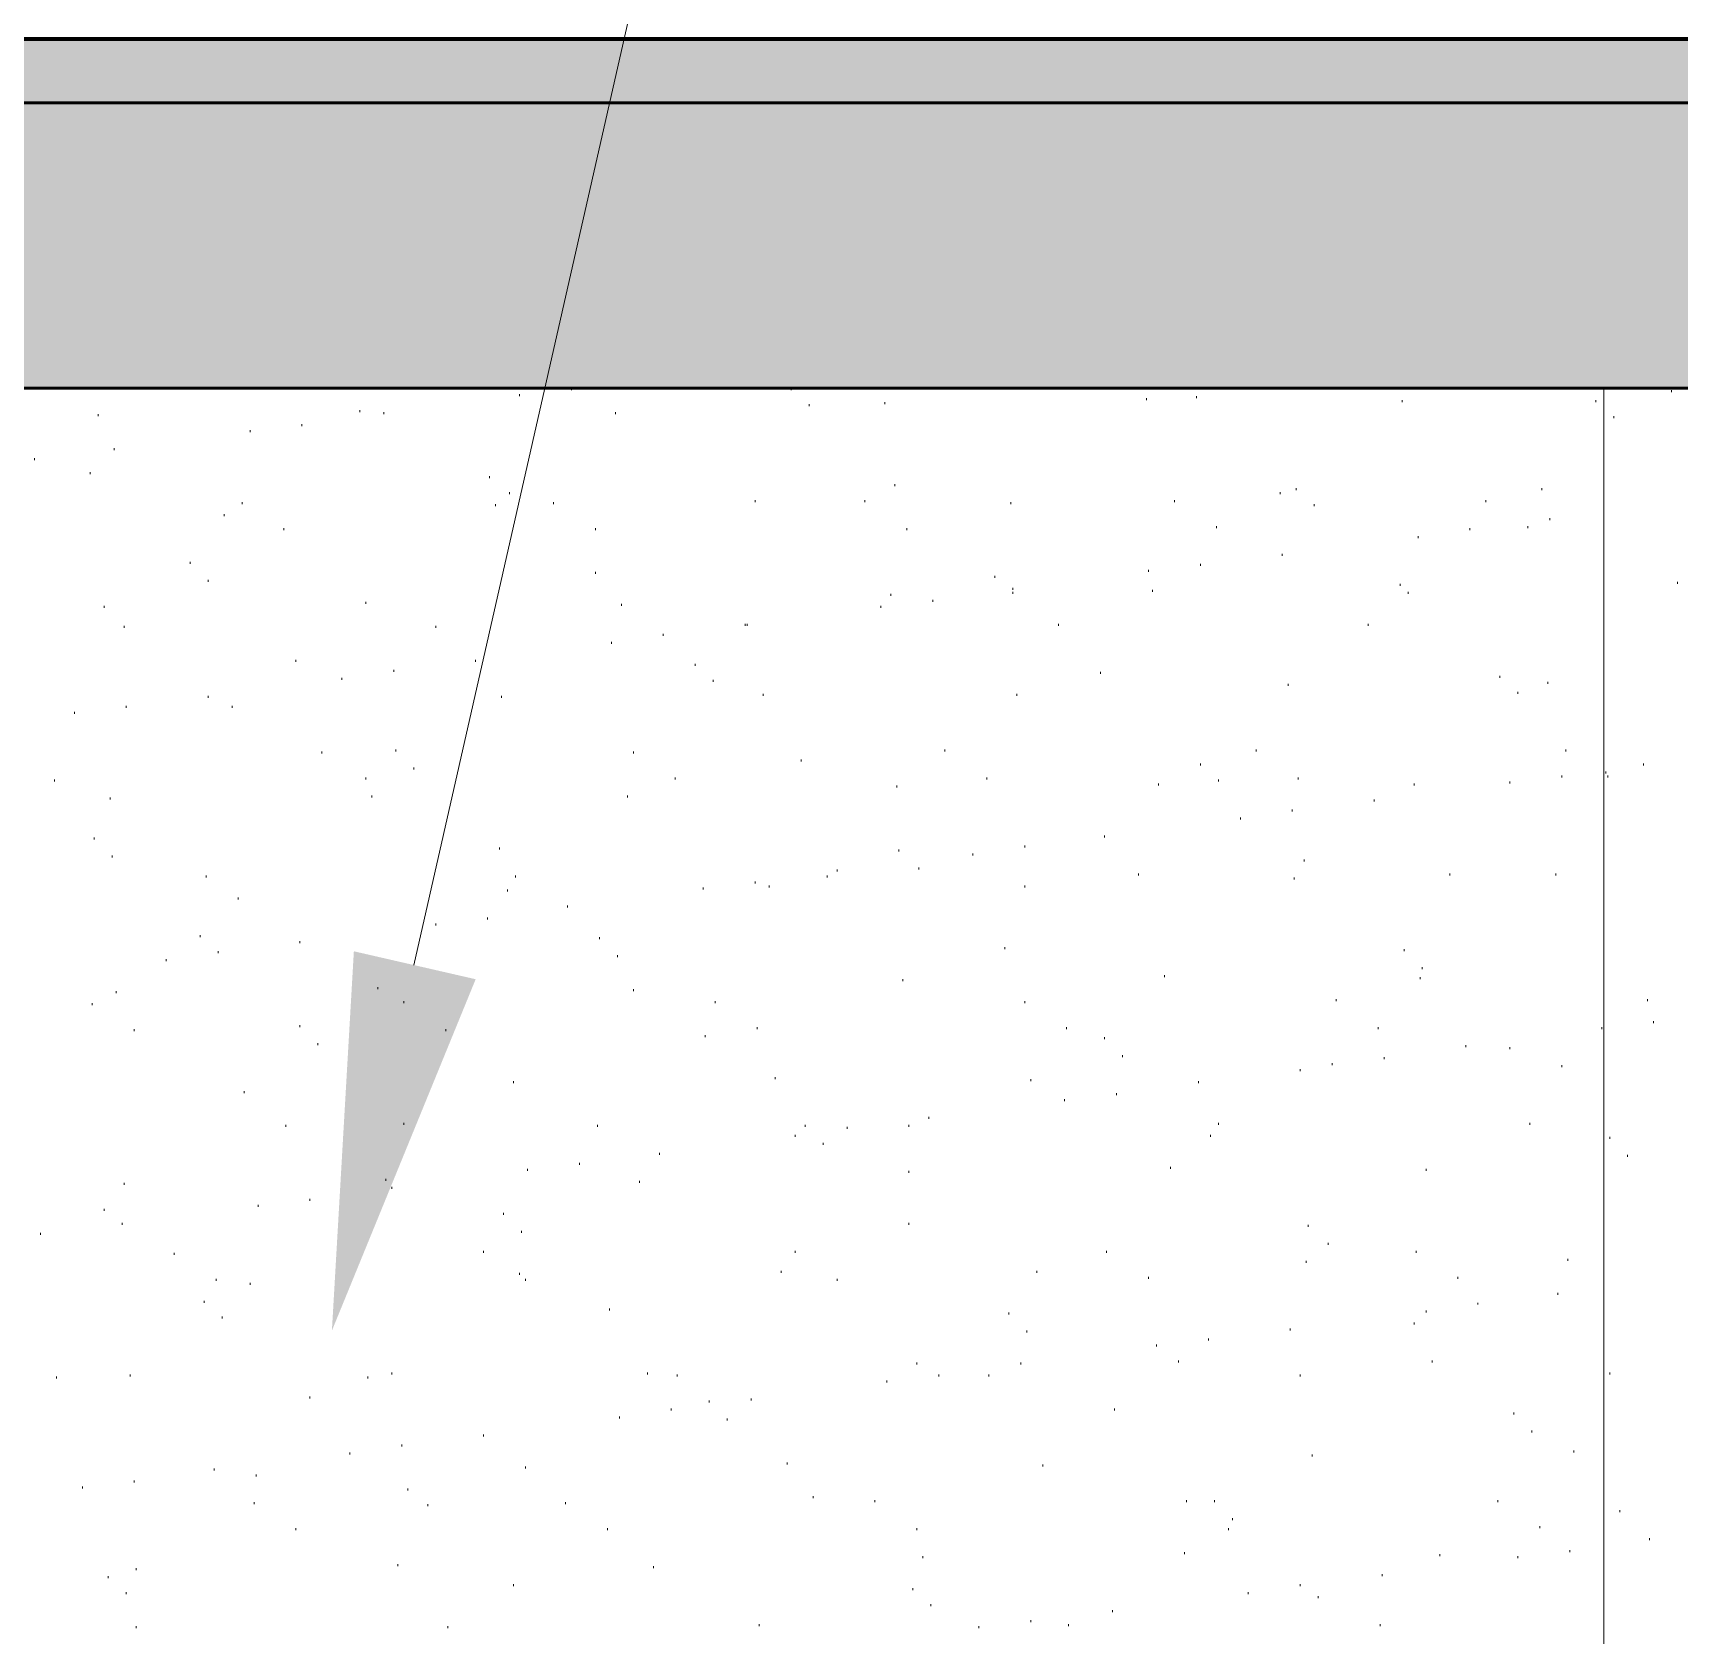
# Model space of a CAD drawing. Header units: inches. Extents: x 5 to 516, y -193 to 129.
# Drawn here: x 59.476 to 62.225, y -49.051 to -46.376 of the extents above; entities that cross this region are included whole.
import ezdxf

# ---------------------------------------------------------------- set-up
doc = ezdxf.new("R2010")
doc.units = ezdxf.units.IN
doc.header["$MEASUREMENT"] = 0
for name, color, linetype in [('Highlight', 210, 'Continuous'), ('PDF4_Geometry', 7, 'Continuous'), ('PDF4_Solid Fills', 7, 'Continuous')]:
    doc.layers.add(name, color=color, linetype=linetype)

msp = doc.modelspace()

# ---------------------------------------------------------------- hatches: boundary and pattern name
at = {"layer": 'PDF4_Solid Fills', "true_color": 0xb3b3b3, "transparency": 33554559}
for points in [[(48.845416, -46.4929831), (71.5387543, -46.4929831), (71.5387543, -46.5429787), (72.5987544, -46.5429787), (72.5987553, -46.4929831), (72.5987544, -46.4929787), (72.5987553, -46.3863164), (31.1987514, -46.3863164), (31.1987514, -46.5429787), (48.845416, -46.5429787)], [(52.2454178, -46.5429787), (66.0587522, -46.5429787), (66.0587522, -46.4929787), (48.8454203, -46.4929787), (48.8454203, -46.5429787)], [(48.8454203, -46.5429801), (48.8454203, -46.8129801), (48.8454203, -46.969646), (52.2454178, -46.969646), (66.0587522, -46.969646), (66.0587522, -46.8129801), (66.0587522, -46.5429801)]]:
    msp.add_hatch(color=253, dxfattribs=at).paths.add_polyline_path(points)

# ---------------------------------------------------------------- linework, layer by layer
at = {"layer": 'Highlight'}
msp.add_line((23.3720821, -46.4929787), (77.1258262, -46.4929787), dxfattribs=at)
at = {"layer": 'PDF4_Geometry', "lineweight": 15}
for points in [[(60.1120838, -47.9329813), (61.0820838, -43.6596477), (61.7520839, -43.6596477)], [(60.2887534, -46.9829826), (60.2887534, -46.979646)], [(60.3754166, -46.9729796), (60.3754166, -46.9696498)], [(60.7420887, -46.9729796), (60.7420887, -46.9696498)], [(60.7720841, -46.9996452), (60.7720841, -46.9963153)], [(60.8987524, -46.9963153), (60.8987524, -46.9929788)], [(61.3354182, -46.9896489), (61.3354182, -46.9863124)], [(61.4187516, -46.9863124), (61.4187516, -46.9829826)], [(61.7620879, -46.9929788), (61.7620879, -46.9896489)], [(62.0854183, -46.9929788), (62.0854183, -46.9896489)], [(62.0987511, -54.9496512), (62.0987511, -46.9696506)], [(62.2120867, -46.9763162), (62.2120867, -46.9729796)], [(59.5854181, -47.0163146), (59.5854181, -47.0129779)], [(60.022084, -47.0096482), (60.022084, -47.0063116)], [(60.0620892, -47.0129779), (60.0620892, -47.0096482)], [(60.4487537, -47.0129779), (60.4487537, -47.0096482)], [(62.1154205, -47.0196443), (62.1154205, -47.0163146)], [(59.8387547, -47.0429801), (59.8387547, -47.0396503)], [(59.9254179, -47.0329839), (59.9254179, -47.0296473)], [(59.6120837, -47.0729823), (59.6120837, -47.0696457)], [(59.4787558, -47.0896449), (59.4787558, -47.0863151)], [(59.5720853, -47.1129807), (59.5720853, -47.1096441)], [(60.238752, -47.1196471), (60.238752, -47.1163173)], [(60.9154218, -47.1329798), (60.9154218, -47.1296501)], [(59.825422, -47.162982), (59.825422, -47.1596455)], [(60.2720841, -47.1463127), (60.2720841, -47.1429828)], [(60.3454212, -47.162982), (60.3454212, -47.1596455)], [(60.6820844, -47.1596455), (60.6820844, -47.1563156)], [(60.8654204, -47.1596455), (60.8654204, -47.1563156)], [(61.108754, -47.162982), (61.108754, -47.1596455)], [(61.382083, -47.1596455), (61.382083, -47.1563156)], [(61.5587527, -47.1463127), (61.5587527, -47.1429828)], [(61.5854183, -47.1396462), (61.5854183, -47.1363165)], [(61.9020891, -47.1596455), (61.9020891, -47.1563156)], [(61.9954186, -47.1396462), (61.9954186, -47.1363165)], [(59.7954198, -47.1829812), (59.7954198, -47.1796446)], [(60.2487551, -47.1663118), (60.2487551, -47.162982)], [(61.6154205, -47.1663118), (61.6154205, -47.162982)], [(62.0087514, -47.1896476), (62.0087514, -47.186311)], [(59.8954225, -47.206317), (59.8954225, -47.2029804)], [(60.4154217, -47.206317), (60.4154217, -47.2029804)], [(60.9354209, -47.206317), (60.9354209, -47.2029804)], [(61.4520836, -47.2029804), (61.4520836, -47.1996506)], [(61.7887536, -47.2196498), (61.7887536, -47.2163132)], [(61.8754167, -47.206317), (61.8754167, -47.2029804)], [(61.9720828, -47.2029804), (61.9720828, -47.1996506)], [(59.738752, -47.262978), (59.738752, -47.2596482)], [(61.425418, -47.2663146), (61.425418, -47.262978)], [(61.5620893, -47.2496452), (61.5620893, -47.2463154)], [(59.7687542, -47.2929801), (59.7687542, -47.2896504)], [(60.4154217, -47.2796474), (60.4154217, -47.2763107)], [(61.0820885, -47.2863137), (61.0820885, -47.282984)], [(61.3387549, -47.2763107), (61.3387549, -47.272981)], [(61.7587514, -47.2996465), (61.7587514, -47.2963167)], [(62.2220828, -47.2963167), (62.2220828, -47.2929801)], [(60.9087554, -47.3163159), (60.9087554, -47.3129794)], [(60.9787559, -47.3263121), (60.9787559, -47.3229823)], [(61.1120838, -47.3063129), (61.1120838, -47.3029831)], [(61.1120838, -47.3129794), (61.1120838, -47.3096495)], [(61.3454212, -47.3096495), (61.3454212, -47.3063129)], [(61.7720842, -47.3129794), (61.7720842, -47.3096495)], [(59.5954211, -47.3363151), (59.5954211, -47.3329785)], [(60.032087, -47.3296487), (60.032087, -47.3263121)], [(60.4587499, -47.3329785), (60.4587499, -47.3296487)], [(60.892086, -47.3363151), (60.892086, -47.3329785)], [(59.6287531, -47.3696471), (59.6287531, -47.3663173)], [(60.1487523, -47.3696471), (60.1487523, -47.3663173)], [(60.5287505, -47.3829799), (60.5287505, -47.3796501)], [(60.6654218, -47.3663173), (60.6654218, -47.3629807)], [(60.6687515, -47.3663173), (60.6687515, -47.3629807)], [(61.1887508, -47.3663173), (61.1887508, -47.3629807)], [(61.7054202, -47.3663173), (61.7054202, -47.3629807)], [(60.4420873, -47.3963127), (60.4420873, -47.3929829)], [(59.9154217, -47.4263149), (59.9154217, -47.4229783)], [(60.2154163, -47.4263149), (60.2154163, -47.4229783)], [(60.5820884, -47.4329813), (60.5820884, -47.4296446)], [(59.9920886, -47.456317), (59.9920886, -47.4529804)], [(60.0787518, -47.4429774), (60.0787518, -47.4396476)], [(60.6120838, -47.4596468), (60.6120838, -47.456317)], [(61.2587514, -47.446314), (61.2587514, -47.4429774)], [(61.5720855, -47.4663132), (61.5720855, -47.4629834)], [(61.9254181, -47.4529804), (61.9254181, -47.4496506)], [(62.0054216, -47.4629834), (62.0054216, -47.4596468)], [(59.7687542, -47.4863124), (59.7687542, -47.4829826)], [(60.2587513, -47.4863124), (60.2587513, -47.4829826)], [(60.6954171, -47.4829826), (60.6954171, -47.479646)], [(61.1187502, -47.4829826), (61.1187502, -47.479646)], [(61.9554202, -47.479646), (61.9554202, -47.4763162)], [(59.5454198, -47.512978), (59.5454198, -47.5096482)], [(59.6320829, -47.5029818), (59.6320829, -47.4996452)], [(59.8087526, -47.5029818), (59.8087526, -47.4996452)], [(60.0820884, -47.5763122), (60.0820884, -47.5729823)], [(60.9987551, -47.5763122), (60.9987551, -47.5729823)], [(61.5187543, -47.5763122), (61.5187543, -47.5729823)], [(62.035417, -47.5763122), (62.035417, -47.5729823)], [(59.9587499, -47.5796487), (59.9587499, -47.5763122)], [(60.4787559, -47.5796487), (60.4787559, -47.5763122)], [(60.7587513, -47.5929815), (60.7587513, -47.5896449)], [(61.425418, -47.5996479), (61.425418, -47.5963113)], [(62.1654219, -47.5996479), (62.1654219, -47.5963113)], [(59.5120878, -47.6263135), (59.5120878, -47.6229837)], [(60.032087, -47.6229837), (60.032087, -47.6196471)], [(60.1120838, -47.6063143), (60.1120838, -47.6029777)], [(60.5487496, -47.6229837), (60.5487496, -47.6196471)], [(61.0687557, -47.6229837), (61.0687557, -47.6196471)], [(61.4554202, -47.6263135), (61.4554202, -47.6229837)], [(61.5887549, -47.6229837), (61.5887549, -47.6196471)], [(61.9420874, -47.6296501), (61.9420874, -47.6263135)], [(62.0287506, -47.6196471), (62.0287506, -47.6163173)], [(62.1020877, -47.6129807), (62.1020877, -47.6096441)], [(62.1054175, -47.6196471), (62.1054175, -47.6163173)], [(59.6054173, -47.6563157), (59.6054173, -47.6529791)], [(60.0420832, -47.6529791), (60.0420832, -47.6496493)], [(60.4687529, -47.6529791), (60.4687529, -47.6496493)], [(60.9187515, -47.6363165), (60.9187515, -47.6329799)], [(61.3554175, -47.6329799), (61.3554175, -47.6296501)], [(61.7820872, -47.6329799), (61.7820872, -47.6296501)], [(61.5787519, -47.6763149), (61.5787519, -47.6729783)], [(61.7154164, -47.6596455), (61.7154164, -47.6563157)], [(61.4920888, -47.6896477), (61.4920888, -47.6863111)], [(59.5787517, -47.7229796), (59.5787517, -47.7196498)], [(60.2554214, -47.739649), (60.2554214, -47.7363124)], [(61.132083, -47.7363124), (61.132083, -47.7329826)], [(61.2654177, -47.7196498), (61.2654177, -47.7163132)], [(59.6087539, -47.7529818), (59.6087539, -47.7496452)], [(60.9220882, -47.7429788), (60.9220882, -47.739649)], [(61.0454199, -47.7496452), (61.0454199, -47.7463154)], [(61.5987511, -47.7596482), (61.5987511, -47.7563116)], [(59.7654176, -47.7863138), (59.7654176, -47.782984)], [(60.2820871, -47.7863138), (60.2820871, -47.782984)], [(60.6820844, -47.7963168), (60.6820844, -47.7929802)], [(60.8020863, -47.7863138), (60.8020863, -47.782984)], [(60.8187557, -47.7763108), (60.8187557, -47.772981)], [(60.9554202, -47.772981), (60.9554202, -47.7696444)], [(61.3220855, -47.782984), (61.3220855, -47.7796474)], [(61.5820885, -47.7896504), (61.5820885, -47.7863138)], [(61.8420847, -47.782984), (61.8420847, -47.7796474)], [(62.0187544, -47.782984), (62.0187544, -47.7796474)], [(59.8187556, -47.8229823), (59.8187556, -47.8196458)], [(60.2687542, -47.8096496), (60.2687542, -47.806313)], [(60.5954212, -47.806313), (60.5954212, -47.8029832)], [(60.7054201, -47.8029832), (60.7054201, -47.7996466)], [(61.132083, -47.8029832), (61.132083, -47.7996466)], [(60.3687502, -47.8363152), (60.3687502, -47.8329786)], [(60.1487523, -47.8663173), (60.1487523, -47.8629807)], [(60.2354223, -47.8563143), (60.2354223, -47.8529777)], [(59.7554214, -47.8863165), (59.7554214, -47.8829799)], [(59.9220881, -47.8963127), (59.9220881, -47.8929829)], [(60.4220881, -47.8896463), (60.4220881, -47.8863165)], [(61.0987511, -47.9063157), (61.0987511, -47.9029791)], [(59.6987537, -47.9263149), (59.6987537, -47.9229783)], [(59.7854168, -47.9129821), (59.7854168, -47.9096455)], [(60.4520835, -47.9196485), (60.4520835, -47.9163119)], [(61.7654178, -47.9096455), (61.7654178, -47.9063157)], [(60.9287545, -47.9596469), (60.9287545, -47.9563171)], [(61.3654205, -47.9529805), (61.3654205, -47.9496507)], [(61.7920833, -47.9563171), (61.7920833, -47.9529805)], [(61.79542, -47.9396477), (61.79542, -47.9363111)], [(59.6154203, -47.9796461), (59.6154203, -47.9763162)], [(60.0520862, -47.9729796), (60.0520862, -47.9696499)], [(60.4787559, -47.9763162), (60.4787559, -47.9729796)], [(59.5754219, -47.9996452), (59.5754219, -47.9963154)], [(60.0954211, -47.9963154), (60.0954211, -47.9929789)], [(60.6154204, -47.9963154), (60.6154204, -47.9929789)], [(61.132083, -47.9963154), (61.132083, -47.9929789)], [(61.6520891, -47.9929789), (61.6520891, -47.989649)], [(62.1720883, -47.9929789), (62.1720883, -47.989649)], [(59.6454225, -48.0429802), (59.6454225, -48.0396504)], [(59.9220881, -48.0363138), (59.9220881, -48.032984)], [(60.1654217, -48.0429802), (60.1654217, -48.0396504)], [(60.6854209, -48.0396504), (60.6854209, -48.0363138)], [(61.2020836, -48.0396504), (61.2020836, -48.0363138)], [(61.7220828, -48.0396504), (61.7220828, -48.0363138)], [(62.0954213, -48.0396504), (62.0954213, -48.0363138)], [(62.1820845, -48.0296474), (62.1820845, -48.0263108)], [(59.9520835, -48.066316), (59.9520835, -48.0629794)], [(60.598751, -48.0529832), (60.598751, -48.0496466)], [(61.2654177, -48.056313), (61.2654177, -48.0529832)], [(61.8687503, -48.0696458), (61.8687503, -48.066316)], [(61.2954199, -48.0863152), (61.2954199, -48.0829786)], [(61.7320858, -48.089645), (61.7320858, -48.0863152)], [(61.9420874, -48.0729824), (61.9420874, -48.0696458)], [(60.7154163, -48.1229838), (60.7154163, -48.1196471)], [(61.142086, -48.1263135), (61.142086, -48.1229838)], [(61.5920847, -48.1096441), (61.5920847, -48.1063144)], [(61.6454227, -48.099648), (61.6454227, -48.0963114)], [(62.0287506, -48.1029778), (62.0287506, -48.099648)], [(59.8287517, -48.1463128), (59.8287517, -48.1429829)], [(60.2787504, -48.1296501), (60.2787504, -48.1263135)], [(61.2854169, -48.1496493), (61.2854169, -48.1463128)], [(61.4220882, -48.1296501), (61.4220882, -48.1263135)], [(61.1987538, -48.1596455), (61.1987538, -48.1563157)], [(59.8987523, -48.2029805), (59.8987523, -48.1996507)], [(60.0954211, -48.1996507), (60.0954211, -48.1963141)], [(60.4187515, -48.2029805), (60.4187515, -48.1996507)], [(60.7654177, -48.2029805), (60.7654177, -48.1996507)], [(60.8354182, -48.2063171), (60.8354182, -48.2029805)], [(60.9387508, -48.2029805), (60.9387508, -48.1996507)], [(60.9720827, -48.1896477), (60.9720827, -48.1863111)], [(61.4554202, -48.1996507), (61.4554202, -48.1963141)], [(61.9754194, -48.1996507), (61.9754194, -48.1963141)], [(60.7487551, -48.2196499), (60.7487551, -48.2163133)], [(60.7954199, -48.2329827), (60.7954199, -48.2296461)], [(61.4420874, -48.2196499), (61.4420874, -48.2163133)], [(62.1087541, -48.2229797), (62.1087541, -48.2196499)], [(60.5220841, -48.2496453), (60.5220841, -48.2463154)], [(62.1387495, -48.2529819), (62.1387495, -48.2496453)], [(60.3020862, -48.2763108), (60.3020862, -48.272981)], [(60.3887493, -48.2663147), (60.3887493, -48.262978)], [(60.9387508, -48.2796474), (60.9387508, -48.2763108)], [(61.3754166, -48.272981), (61.3754166, -48.2696444)], [(61.8020863, -48.2763108), (61.8020863, -48.272981)], [(59.6287531, -48.2996466), (59.6287531, -48.2963168)], [(60.065419, -48.2929802), (60.065419, -48.2896504)], [(60.075422, -48.306313), (60.075422, -48.3029832)], [(60.4887521, -48.2963168), (60.4887521, -48.2929802)], [(59.5954211, -48.3429816), (59.5954211, -48.339645)], [(59.8520875, -48.3363152), (59.8520875, -48.3329786)], [(59.9387507, -48.3263122), (59.9387507, -48.3229824)], [(59.6254165, -48.3663174), (59.6254165, -48.3629808)], [(60.2620878, -48.349648), (60.2620878, -48.3463114)], [(60.9387508, -48.3663174), (60.9387508, -48.3629808)], [(61.6054175, -48.3696472), (61.6054175, -48.3663174)], [(59.488752, -48.3829799), (59.488752, -48.3796502)], [(60.2920832, -48.3796502), (60.2920832, -48.3763136)], [(61.6387494, -48.3996493), (61.6387494, -48.3963128)], [(59.7120865, -48.4163119), (59.7120865, -48.4129821)], [(60.2287559, -48.4129821), (60.2287559, -48.4096456)], [(60.7487551, -48.4129821), (60.7487551, -48.4096456)], [(61.2687543, -48.4129821), (61.2687543, -48.4096456)], [(61.785417, -48.4129821), (61.785417, -48.4096456)], [(62.0387536, -48.4263149), (62.0387536, -48.4229783)], [(60.2887534, -48.4496507), (60.2887534, -48.4463141)], [(60.7254193, -48.4463141), (60.7254193, -48.4429775)], [(61.152089, -48.4463141), (61.152089, -48.4429775)], [(61.3387549, -48.4563171), (61.3387549, -48.4529805)], [(61.6020877, -48.4296447), (61.6020877, -48.4263149)], [(61.8554175, -48.4563171), (61.8554175, -48.4529805)], [(59.782087, -48.4596469), (59.782087, -48.4563171)], [(59.8387547, -48.4663133), (59.8387547, -48.4629835)], [(60.2987496, -48.4596469), (60.2987496, -48.4563171)], [(60.8187557, -48.4596469), (60.8187557, -48.4563171)], [(62.0220842, -48.4829827), (62.0220842, -48.4796461)], [(59.7620878, -48.4963155), (59.7620878, -48.4929789)], [(60.4387507, -48.5096483), (60.4387507, -48.5063117)], [(61.8887495, -48.4996453), (61.8887495, -48.4963155)], [(59.7920832, -48.5229811), (59.7920832, -48.5196445)], [(61.1054175, -48.5163147), (61.1054175, -48.5129781)], [(61.7820872, -48.5329841), (61.7820872, -48.5296475)], [(61.8020863, -48.5129781), (61.8020863, -48.5096483)], [(61.1354196, -48.5463168), (61.1354196, -48.5429802)], [(61.4387508, -48.5596496), (61.4387508, -48.556313)], [(61.5754221, -48.5429802), (61.5754221, -48.5396505)], [(61.3520876, -48.5696458), (61.3520876, -48.566316)], [(59.6387493, -48.6196472), (59.6387493, -48.6163174)], [(60.075422, -48.6163174), (60.075422, -48.6129808)], [(60.5020848, -48.6163174), (60.5020848, -48.6129808)], [(60.5520862, -48.6196472), (60.5520862, -48.6163174)], [(60.9520836, -48.599648), (60.9520836, -48.5963114)], [(60.9887521, -48.6196472), (60.9887521, -48.6163174)], [(61.0720854, -48.6196472), (61.0720854, -48.6163174)], [(61.1254166, -48.599648), (61.1254166, -48.5963114)], [(61.3887494, -48.5963114), (61.3887494, -48.5929816)], [(61.5920847, -48.6196472), (61.5920847, -48.6163174)], [(61.8120893, -48.5963114), (61.8120893, -48.5929816)], [(62.1087541, -48.6163174), (62.1087541, -48.6129808)], [(59.5154176, -48.6229838), (59.5154176, -48.6196472)], [(60.0354168, -48.6229838), (60.0354168, -48.6196472)], [(60.902089, -48.6296502), (60.902089, -48.6263136)], [(59.9387507, -48.6563157), (59.9387507, -48.6529792)], [(60.6054174, -48.6629821), (60.6054174, -48.6596456)], [(60.675418, -48.6596456), (60.675418, -48.6563157)], [(60.4554201, -48.6896477), (60.4554201, -48.6863111)], [(60.5420832, -48.676315), (60.5420832, -48.6729784)], [(60.6354196, -48.6929775), (60.6354196, -48.6896477)], [(61.2820871, -48.676315), (61.2820871, -48.6729784)], [(61.9487539, -48.6829814), (61.9487539, -48.6796447)], [(60.2287559, -48.7196499), (60.2287559, -48.7163133)], [(61.978756, -48.7129835), (61.978756, -48.7096469)], [(60.0054214, -48.7496453), (60.0054214, -48.7463155)], [(60.0920846, -48.7363125), (60.0920846, -48.7329827)], [(61.6120839, -48.7529819), (61.6120839, -48.7496453)], [(62.0487497, -48.7463155), (62.0487497, -48.7429789)], [(59.7787504, -48.7763109), (59.7787504, -48.7729811)], [(60.2987496, -48.7729811), (60.2987496, -48.7696445)], [(60.7354223, -48.7663147), (60.7354223, -48.7629781)], [(61.1620852, -48.7696445), (61.1620852, -48.7663147)], [(59.5587526, -48.806313), (59.5587526, -48.8029833)], [(59.6454225, -48.7963169), (59.6454225, -48.7929803)], [(59.848751, -48.7863139), (59.848751, -48.7829841)], [(60.1020875, -48.8096496), (60.1020875, -48.806313)], [(59.8454211, -48.8329786), (59.8454211, -48.8296488)], [(60.1354195, -48.8363153), (60.1354195, -48.8329786)], [(60.3654204, -48.8329786), (60.3654204, -48.8296488)], [(60.7787505, -48.8229824), (60.7787505, -48.8196459)], [(60.882083, -48.8296488), (60.882083, -48.8263123)], [(61.402089, -48.8296488), (61.402089, -48.8263123)], [(61.4487538, -48.8296488), (61.4487538, -48.8263123)], [(61.9220882, -48.8296488), (61.9220882, -48.8263123)], [(61.478756, -48.8596442), (61.478756, -48.8563144)], [(62.1254167, -48.8463114), (62.1254167, -48.8429816)], [(59.9154217, -48.8763136), (59.9154217, -48.8729838)], [(60.4354209, -48.8763136), (60.4354209, -48.8729838)], [(60.9520836, -48.8763136), (60.9520836, -48.8729838)], [(61.4720828, -48.8763136), (61.4720828, -48.8729838)], [(61.9920888, -48.8729838), (61.9920888, -48.8696472)], [(62.1754181, -48.892983), (62.1754181, -48.8896464)], [(60.9620866, -48.9229784), (60.9620866, -48.9196486)], [(61.3987524, -48.916312), (61.3987524, -48.9129822)], [(61.8254221, -48.9196486), (61.8254221, -48.916312)], [(61.9554202, -48.9229784), (61.9554202, -48.9196486)], [(62.0420834, -48.9129822), (62.0420834, -48.9096456)], [(59.6487523, -48.9429775), (59.6487523, -48.9396478)], [(60.0854181, -48.9363112), (60.0854181, -48.9329814)], [(60.5120878, -48.9396478), (60.5120878, -48.9363112)], [(59.6020875, -48.9563172), (59.6020875, -48.9529805)], [(60.2787504, -48.9696499), (60.2787504, -48.9663133)], [(60.9454172, -48.9763163), (60.9454172, -48.9729797)], [(61.5920847, -48.9696499), (61.5920847, -48.9663133)], [(61.728756, -48.9529805), (61.728756, -48.9496508)], [(59.6320829, -48.9829827), (59.6320829, -48.9796462)], [(60.9754193, -49.0029819), (60.9754193, -48.9996453)], [(61.5054215, -48.9829827), (61.5054215, -48.9796462)], [(61.6220869, -48.9896491), (61.6220869, -48.9863125)], [(61.142086, -49.0296475), (61.142086, -49.0263109)], [(61.2787505, -49.0129781), (61.2787505, -49.0096483)], [(59.6487523, -49.0396505), (59.6487523, -49.0363139)], [(60.1687515, -49.0396505), (60.1687515, -49.0363139)], [(60.6887508, -49.0363139), (60.6887508, -49.0329841)], [(61.0554161, -49.0396505), (61.0554161, -49.0363139)], [(61.2054202, -49.0363139), (61.2054202, -49.0329841)], [(61.7254194, -49.0363139), (61.7254194, -49.0329841)]]:
    msp.add_lwpolyline(points, dxfattribs=at)
at = {"layer": 'PDF4_Geometry', "lineweight": 70}
msp.add_lwpolyline([(26.5987483, -46.9696498), (26.5987483, -46.3863164), (72.598752, -46.3863164), (72.598752, -46.9696498)], dxfattribs=at)
at = {"layer": 'PDF4_Geometry', "lineweight": 50}
for points in [[(31.1987514, -46.4929787), (71.5387543, -46.4929787)], [(31.1987514, -46.4929787), (72.5987553, -46.4929787), (71.5387543, -46.4929787)], [(31.1987514, -46.4929787), (71.5387543, -46.4929787), (38.5354185, -46.4929787)], [(52.2454178, -46.4929787), (66.0587522, -46.4929787)], [(52.2454178, -46.4929787), (66.0587522, -46.4929787)], [(52.2454178, -46.4929787), (66.0587522, -46.4929787)], [(52.2454178, -46.4929787), (66.0587522, -46.4929787)], [(52.2454178, -46.4929787), (66.0587522, -46.4929787)], [(52.2454178, -46.4929787), (66.0587522, -46.4929787)], [(52.2454178, -46.4929787), (66.0587522, -46.4929787)], [(52.2454178, -46.4929787), (66.0587522, -46.4929787)], [(52.2454178, -46.4929787), (66.0587522, -46.4929787)], [(52.2454178, -46.4929787), (66.0587522, -46.4929787)], [(66.0587531, -46.4929787), (52.2454187, -46.4929787)]]:
    msp.add_lwpolyline(points, close=True, dxfattribs=at)
at = {"layer": 'PDF4_Geometry', "lineweight": 35}
for points in [[(59.8487509, -46.4929787), (59.5987509, -46.4929787)], [(60.2254193, -46.4929787), (59.9754193, -46.4929787)], [(60.598751, -46.4929787), (60.348751, -46.4929787)], [(60.9754193, -46.4929787), (60.7254193, -46.4929787)], [(61.3487511, -46.4929787), (61.098751, -46.4929787)], [(61.7254194, -46.4929787), (61.4754194, -46.4929787)], [(62.0987511, -46.4929787), (61.8487511, -46.4929787)]]:
    msp.add_lwpolyline(points, dxfattribs=at)
at = {"layer": 'PDF4_Geometry', "lineweight": 50}
msp.add_lwpolyline([(26.5987483, -46.9696498), (72.598752, -46.9696498)], dxfattribs=at)
at = {"layer": 'PDF4_Solid Fills', "lineweight": 35, "transparency": 33554559}
msp.add_solid([(60.2154231, -47.9563103), (59.975423, -48.542977), (60.0120897, -47.9096436)], dxfattribs=at)

doc.saveas('drawing.dxf')
